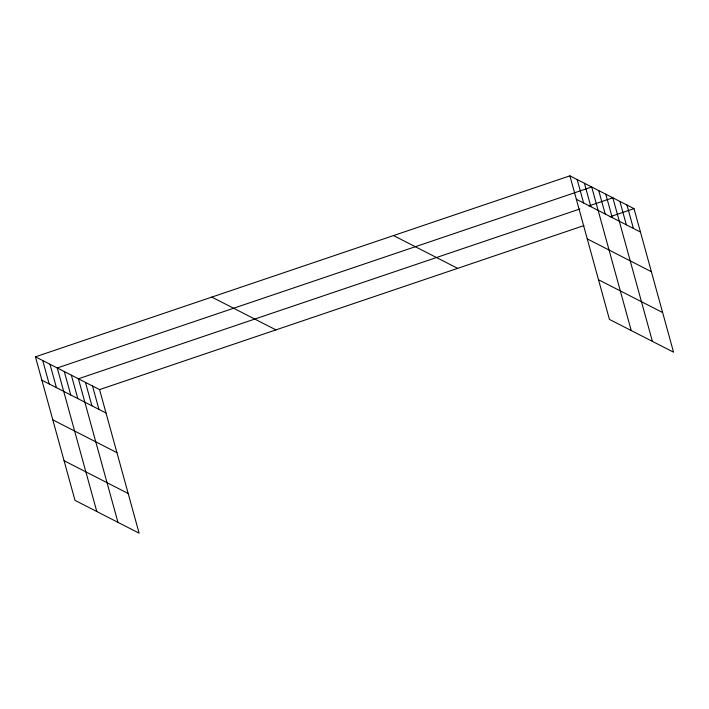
<?xml version="1.0" encoding="UTF-8"?>
<svg xmlns="http://www.w3.org/2000/svg" width="709" height="709" viewBox="0 0 709 709"><rect width="100%" height="100%" fill="white"/><g stroke="black" fill="none" stroke-linecap="round" stroke-linejoin="round"><path stroke-width="1.06" d="M35.45 356.813L99.57 389.604L139.106 533.159L74.994 500.368L35.45 356.813L569.894 175.841L634.006 208.632L673.55 352.187L609.43 319.396L569.894 175.841M579.785 209.013L78.407 378.783L117.951 522.338M588.798 205.956L612.851 197.811L652.395 341.366M99.57 389.604L583.906 225.595M609.962 216.777L634.006 208.632M576.337 199.247L640.457 232.038M587.265 238.898L651.376 271.689M598.511 279.745L662.631 312.536M393.53 235.565L457.642 268.356M211.814 297.098L275.934 329.88M41.893 380.219L106.013 413.01M52.821 419.87L116.932 452.661M64.067 460.717L128.187 493.508M626.96 205.025L633.403 228.431M619.905 201.418L626.348 224.824M605.796 194.204L612.248 217.61M598.742 190.597L605.194 214.003M631.232 330.545L591.696 186.99L57.252 367.962L96.787 511.517M584.429 183.276L590.872 206.682M577.161 179.563L583.604 202.96M92.516 385.997L98.959 409.403M85.461 382.39L91.904 405.796M71.352 375.176L77.804 398.582M64.306 371.569L70.749 394.975M49.984 364.249L56.428 387.655M42.717 360.535L49.16 383.932"/></g></svg>
